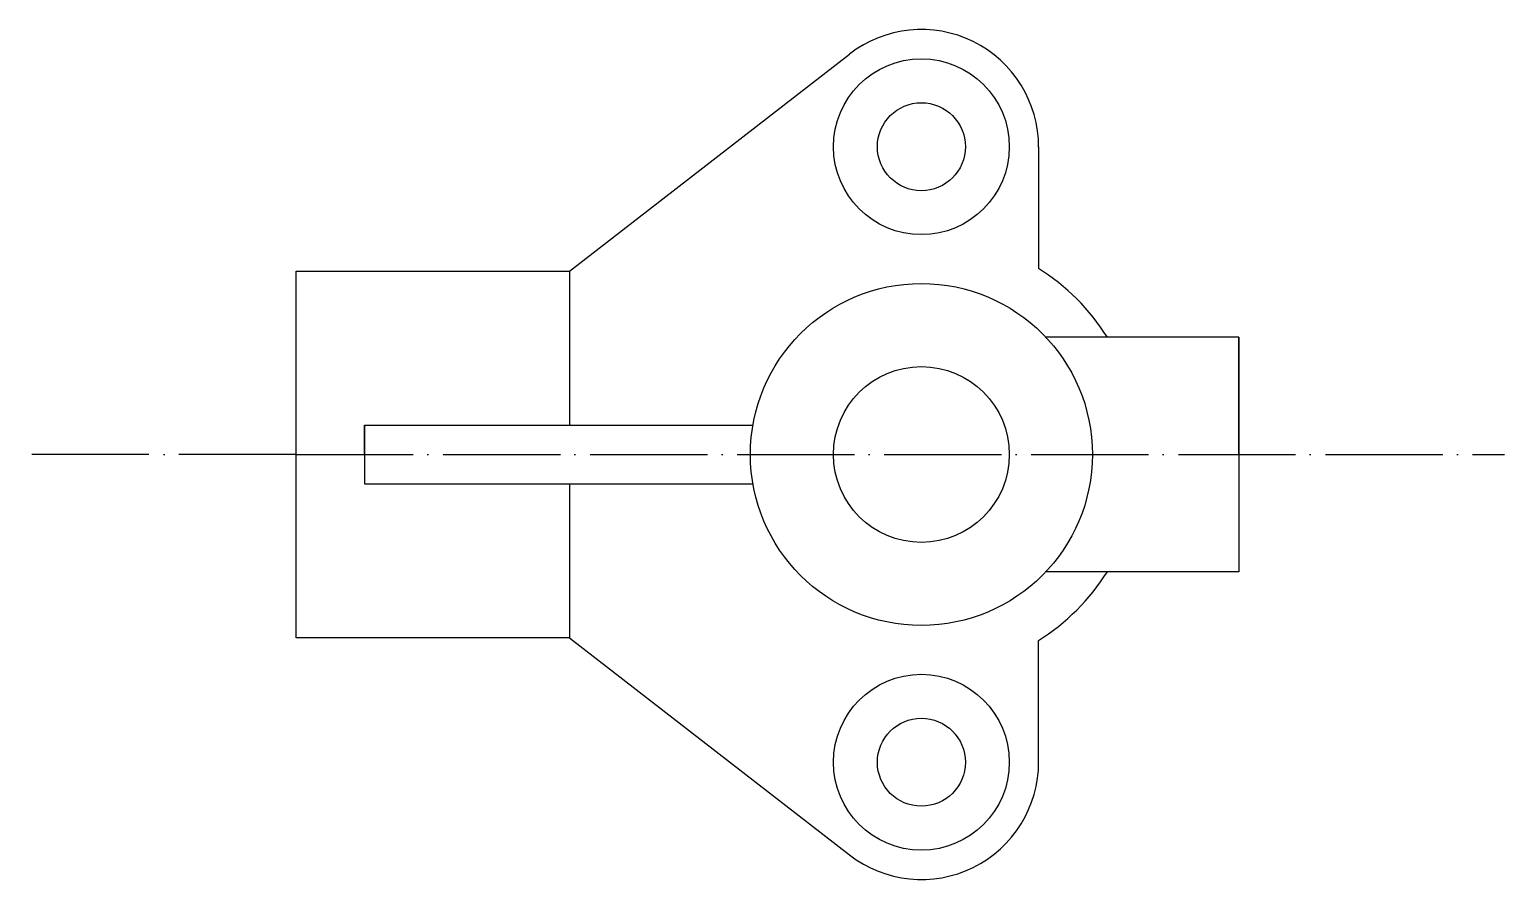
# Model space of a CAD drawing. Header units: millimetres. Extents: x 2747 to 3049, y 1616 to 1790.
import ezdxf

# ---------------------------------------------------------------- set-up
doc = ezdxf.new("R2010")
doc.units = ezdxf.units.MM
doc.linetypes.add('ACAD_ISO04W100', pattern=[30, 24, -3, 0, -3])

msp = doc.modelspace()

# ---------------------------------------------------------------- linework, layer by layer
for p, q in [((2857.68, 1740.3), (2914.96, 1784.76)), ((2953.68, 1765.8), (2953.62, 1740.9)), ((2801.68, 1740.3), (2815.68, 1740.3)), ((2994.68, 1726.8), (2955.15, 1726.8)), ((2994.68, 1702.8), (2994.68, 1726.8)), ((2994.68, 1726.8), (2994.68, 1678.8)), ((2815.68, 1702.8), (2815.68, 1708.8)), ((2815.68, 1708.8), (2815.68, 1696.8)), ((2815.68, 1708.8), (2895.2, 1708.8)), ((2815.68, 1696.8), (2895.2, 1696.8)), ((2994.68, 1678.8), (2955.15, 1678.8)), ((2857.68, 1665.3), (2914.96, 1620.84)), ((2953.68, 1639.8), (2953.62, 1664.7))]:
    msp.add_line(p, q)
at = {"linetype": 'ACAD_ISO04W100'}
for q in [(2747.13, 1702.8), (3049.03, 1702.8)]:
    msp.add_line((2801.68, 1702.8), q, dxfattribs=at)
msp.add_lwpolyline([(2857.68, 1696.8), (2857.68, 1665.3), (2801.68, 1665.3), (2801.68, 1740.3), (2857.68, 1740.3), (2857.68, 1708.8)])
for centre, radius in [((2929.68, 1765.8), 18), ((2929.68, 1765.8), 9), ((2929.68, 1702.8), 35), ((2929.68, 1702.8), 18), ((2929.68, 1639.8), 18), ((2929.68, 1639.8), 9)]:
    msp.add_circle(centre, radius)
for centre, radius, start, end in [((2929.68, 1765.8), 24, 359.7355, 127.8155), ((2929.68, 1702.8), 45, 32.231, 57.8555), ((2929.68, 1702.8), 45, 302.1445, 327.769), ((2929.68, 1639.8), 24, 232.1845, 0.2645)]:
    msp.add_arc(centre, radius, start, end)

doc.saveas('drawing.dxf')
